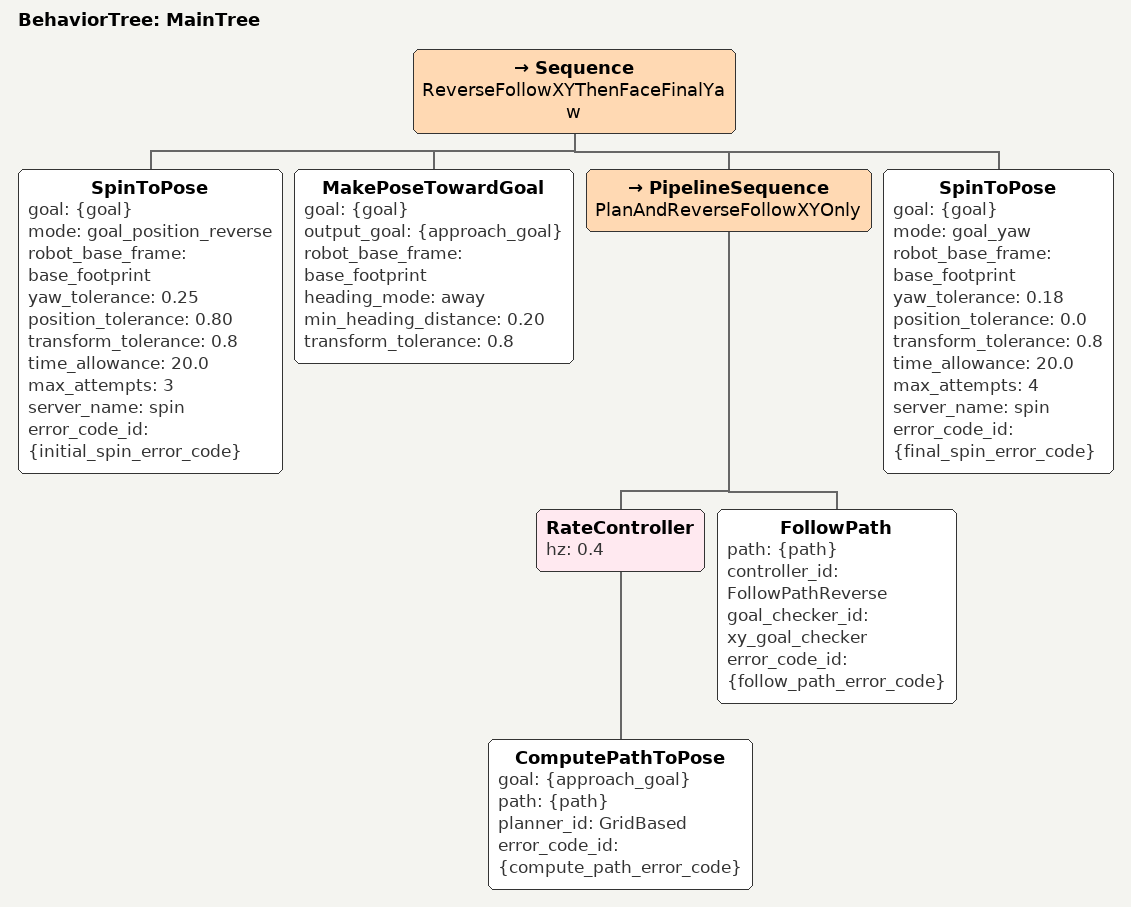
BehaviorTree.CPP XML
<?xml version="1.0"?>
<root BTCPP_format="4" main_tree_to_execute="MainTree">

  <BehaviorTree ID="MainTree">

    <Sequence name="ReverseFollowXYThenFaceFinalYaw">

      <SpinToPose goal="{goal}"
                  mode="goal_position_reverse"
                  robot_base_frame="base_footprint"
                  yaw_tolerance="0.25"
                  position_tolerance="0.80"
                  transform_tolerance="0.8"
                  time_allowance="20.0"
                  max_attempts="3"
                  server_name="spin"
                  error_code_id="{initial_spin_error_code}"/>

      <MakePoseTowardGoal goal="{goal}"
                          output_goal="{approach_goal}"
                          robot_base_frame="base_footprint"
                          heading_mode="away"
                          min_heading_distance="0.20"
                          transform_tolerance="0.8"/>

      <PipelineSequence name="PlanAndReverseFollowXYOnly">
        <RateController hz="0.4">
          <ComputePathToPose goal="{approach_goal}"
                             path="{path}"
                             planner_id="GridBased"
                             error_code_id="{compute_path_error_code}"/>
        </RateController>
        <FollowPath path="{path}"
                    controller_id="FollowPathReverse"
                    goal_checker_id="xy_goal_checker"
                    error_code_id="{follow_path_error_code}"/>
      </PipelineSequence>

      <SpinToPose goal="{goal}"
                  mode="goal_yaw"
                  robot_base_frame="base_footprint"
                  yaw_tolerance="0.18"
                  position_tolerance="0.0"
                  transform_tolerance="0.8"
                  time_allowance="20.0"
                  max_attempts="4"
                  server_name="spin"
                  error_code_id="{final_spin_error_code}"/>

    </Sequence>

  </BehaviorTree>

</root>
